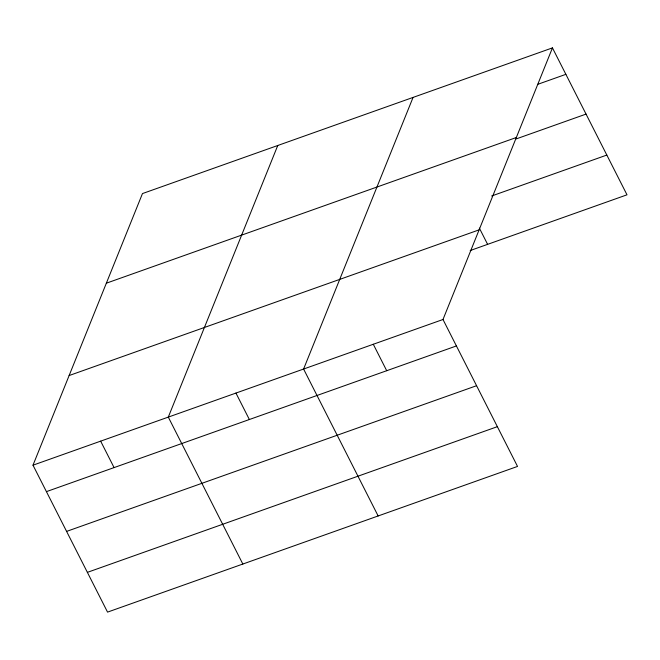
<?xml version="1.0" encoding="UTF-8"?>
<svg xmlns="http://www.w3.org/2000/svg" width="660" height="660" viewBox="0 0 660 660"><rect width="100%" height="100%" fill="white"/><g stroke="black" fill="none" stroke-linecap="round" stroke-linejoin="round"><path stroke-width="0.99" d="M552.453 47.883L442.992 319.498L517.531 466.43L107.547 612.117L33 465.185L142.469 193.57L552.453 47.883L627 194.815L470.209 250.536M277.761 145.489L168.3 417.103L242.839 564.044M413.061 97.416L303.592 369.031L378.139 515.963M537.801 84.307L565.876 74.332M106.343 283.198L516.334 137.511M516.351 138.864L586.047 114.097M491.634 195.995L606.829 155.059M69.127 375.548L479.111 229.861M33 465.185L442.992 319.498M46.423 491.634L456.406 345.947M66.594 531.399L476.578 385.704M87.376 572.36L497.359 426.673M479.35 228.088L487.608 244.349M373.288 344.264L386.71 370.714M235.942 393.063L249.364 419.521M100.65 441.144L114.073 467.593"/></g></svg>
